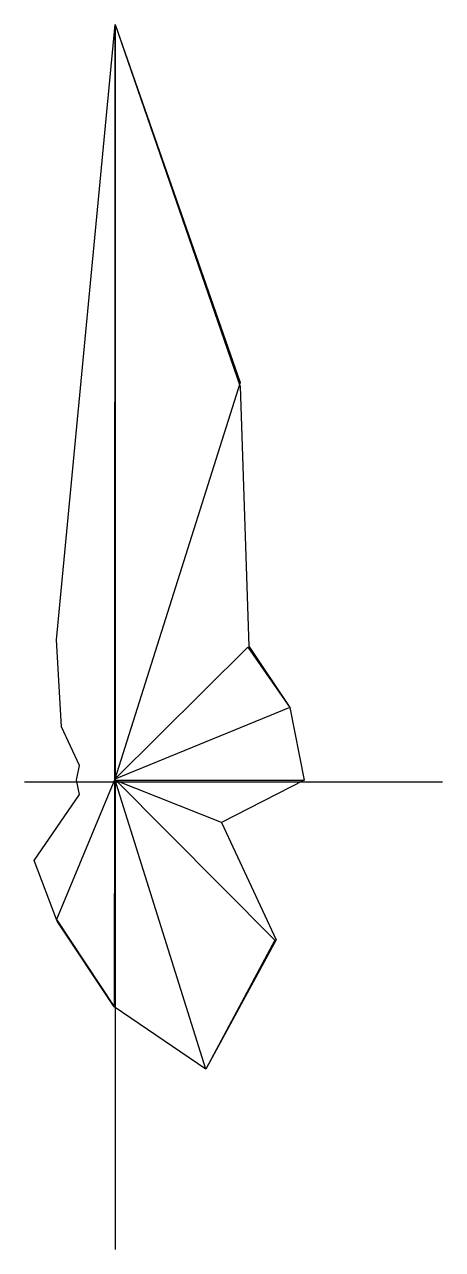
# Model space of a CAD drawing. Extents: x -707 to 39559235, y -707 to 60361897.
# Drawn here: x 36650529 to 36676585, y 60285400 to 60361897 of the extents above.
import ezdxf

# ---------------------------------------------------------------- set-up
doc = ezdxf.new("R2010")
doc.units = 0
doc.header["$LTSCALE"] = 10
doc.header["$MEASUREMENT"] = 0

msp = doc.modelspace()

# ---------------------------------------------------------------- linework, layer by layer
for points in [[(36656188, 60361897), (36663974, 60339289), (36664505, 60323082), (36667069, 60319244), (36667969, 60314718), (36662801, 60312055), (36666209, 60304739), (36661832, 60296667), (36656116, 60300560), (36652573, 60305894), (36651122, 60309699), (36653955, 60313812), (36653775, 60314718), (36653955, 60315623), (36652827, 60318031), (36652519, 60323461), (36656188, 60361897)], [(36663964, 60339533), (36656155, 60314766), (36656188, 60361897), (36663966, 60339537)], [(36656155, 60314766), (36664444, 60323021), (36667069, 60319244), (36656155, 60314766)], [(36656155, 60314766), (36652531, 60306004), (36656140, 60300523), (36656155, 60314766)], [(36661832, 60296667), (36656155, 60314766), (36666135, 60304723), (36661832, 60296667)], [(36676585, 60314581), (36650529, 60314581)], [(36656154, 60314704), (36667969, 60314718), (36662801, 60312055), (36656154, 60314704)]]:
    msp.add_lwpolyline(points)
at = {"color": 1}
msp.add_lwpolyline([(36656188, 60361897), (36656188, 60285400)], dxfattribs=at)

doc.saveas('drawing.dxf')
